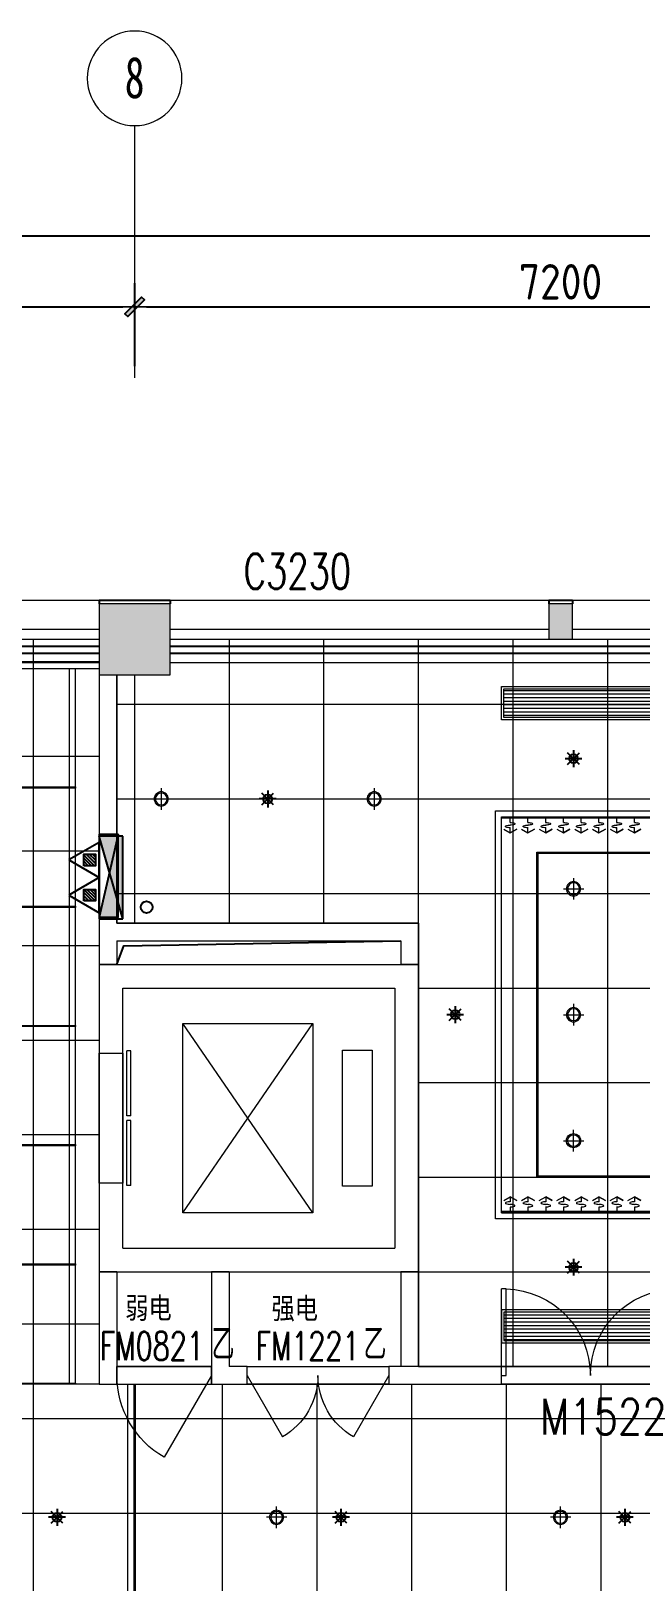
# Model space of a CAD drawing. Header units: millimetres. Extents: x 33621 to 401573, y -91663 to 133135.
# Drawn here: x 217581 to 222737, y -50974 to -37866 of the extents above; entities that cross this region are included whole.
import ezdxf
from ezdxf.enums import TextEntityAlignment as Align

# ---------------------------------------------------------------- set-up
doc = ezdxf.new("R2010")
doc.units = ezdxf.units.MM
doc.header["$LTSCALE"] = 10
doc.linetypes.add('DASHDOT2', pattern=[0.5, 0.25, -0.125, 0, -0.125])
doc.linetypes.add('DOTE', pattern=[2.42, 2, -0.2, 0.02, -0.2])
doc.layers.get('0').update_dxf_attribs({"color": 253})
doc.layers.get('Defpoints').update_dxf_attribs({"color": 250})
for name, color, linetype in [('3', 253, 'Continuous'), ('Dim【尺寸标注】', 253, 'Continuous'), ('EQUIP_喷头', 253, 'Continuous'), ('EQUIP_灭火器', 253, 'Continuous'), ('PUB_DIM', 253, 'Continuous'), ('SURFACE', 253, 'Continuous'), ('VPIPE-消防', 253, 'Continuous'), ('w-消火栓', 253, 'Continuous'), ('WINDOW_TEXT', 253, 'Continuous')]:
    doc.layers.add(name, color=color, linetype=linetype)
for name, color, linetype, lineweight in [('AXIS【轴号】', 253, 'Continuous', 0), ('COLUMN', 253, 'Continuous', 0), ('DOOR【门】', 253, 'Continuous', 0), ('DS-4BS-FINISH【墙完成线】', 253, 'Continuous', 0), ('FC-FLOOR【地材分格】', 253, 'Continuous', 0), ('PUB_HATCH', 253, 'Continuous', 0), ('RC-FCU【空调设备】', 253, 'Continuous', 0), ('RC-FIN【天花轮廓线】', 253, 'Continuous', 0), ('RC-LIGHT【天花灯具】', 253, 'Continuous', 0), ('RC-LIGHT【灯带】', 253, 'DASHDOT2', 0), ('RC-Modelling【天花造型】', 253, 'Continuous', 0), ('RC-STR【天花细线】', 253, 'Continuous', 0), ('RC-Text【天花文字】', 253, 'Continuous', 0), ('STAIR', 253, 'Continuous', 0), ('TXT【平面空间文字】', 253, 'Continuous', 0), ('WALL', 253, 'Continuous', 0), ('Wall【墙体】', 253, 'Continuous', 0), ('WINDOW', 253, 'Continuous', 0)]:
    doc.layers.add(name, color=color, linetype=linetype, lineweight=lineweight)
doc.styles.add('_TCH_WINDOW', font='SIMPLEX', dxfattribs={"bigfont": 'GBCBIG'})
doc.styles.add('CCD_DIM', font='ARCHS.SHX')
doc.styles.add('XZC', font='SIMPLEX.SHX', dxfattribs={"width": 0.7, "bigfont": 'hztxt.shx'})
doc.styles.add('宋体', font='', dxfattribs={"width": 0.7})
doc.styles.add('文字', font='')
doc.styles.get('宋体').set_extended_font_data('SimSun')
doc.styles.get('文字').set_extended_font_data('SimSun')
doc.linetypes.add('LED_LINE', pattern='A,12.7,-5.08,["LED",XZC,S=2.54,R=0,X=-2.54,Y=-1.27],-6.35', length=24.13)
doc.dimstyles.new('ZL_1：100', dxfattribs={"dimtxt": 3, "dimasz": 1, "dimexe": 2, "dimexo": 2, "dimgap": 0.6, "dimtad": 1, "dimdec": 0, "dimrnd": 5, "dimdsep": 46, "dimtxsty": 'CCD_DIM', "dimblk": 'WS-cj', "dimblk1": 'WS-cj', "dimblk2": 'WS-cj', "dimcen": 1, "dimclrd": 44, "dimclre": 44, "dimclrt": 2, "dimadec": 0, "dimazin": 2, "dimtfac": 1, "dimtdec": 0, "dimtix": 1, "dimtmove": 2, "dimatfit": 3, "dimldrblk": 'hl_arrow2', "dimfxl": 5, "dimfxlon": 1, "dimarcsym": 0})
pattern_1 = [(360, (-5703957.705, -1241372.92), (7e-15, 30), [])]

# ---------------------------------------------------------------- blocks, each defined once
blk = doc.blocks.new('$QC001_5')
blk.add_line((-325, 200), (325, 0))
blk.add_lwpolyline([(325, 0), (325, 200), (-325, 200), (-325, 0)], close=True)
blk.add_solid([(-325, 200), (325, 200), (-325, 200), (325, 0)])
at = {"flags": 1}
for tag in ['UNIT', 'WHAT', 'SPEC']:
    blk.add_attdef(tag, (0, 0), '', height=0.001, dxfattribs=at)
blk = doc.blocks.new('$TCHSYS$LDOR22D')
for p, q in [((-0.517, 0.833), (-0.017, 0.833)), ((-0.517, 0.833), (-0.517, 0.667)), ((-0.017, 0.833), (-0.017, 0.667)), ((0.017, 0.833), (0.017, 0.667)), ((0.017, 0.833), (0.517, 0.833)), ((0.517, 0.833), (0.517, 0.667)), ((-0.517, 0.667), (-0.017, 0.667)), ((0.017, 0.667), (0.517, 0.667)), ((-0.5, 0.5), (0.5, 0.5))]:
    blk.add_line(p, q)
blk = doc.blocks.new('$WINLIB2D$00000004')
for p, q in [((-0.5, 0.5), (0.5, 0.5)), ((-0.5, 0.5), (-0.5, -0.5)), ((0.5, -0.5), (0.5, 0.5)), ((-0.5, 0.2406), (0.5, 0.2406)), ((-0.5, -0.5), (0.5, -0.5))]:
    blk.add_line(p, q)
blk = doc.blocks.new('$DorLib2D$00000214')
at = {"color": 0}
blk.add_line((0.5, 0), (0, 0.866), dxfattribs=at)
blk.add_arc((0.5, 0), 1, 120, 180, dxfattribs=at)
blk = doc.blocks.new('$DorLib2D$00000215')
at = {"color": 0}
for p, q in [((-0.5, 0), (-0.25, 0.433)), ((0.5, 0), (0.25, 0.433))]:
    blk.add_line(p, q, dxfattribs=at)
for centre, start, end in [((-0.5, 0), 0, 60), ((0.5, 0), 120, 180)]:
    blk.add_arc(centre, 0.5, start, end, dxfattribs=at)
blk = doc.blocks.new('$DorLib2D$00000002')
for p, q in [((-0.5, 0), (-0.5, 0.4875)), ((-0.475, 0.4875), (-0.5, 0.4875)), ((-0.475, 0), (-0.475, 0.4875)), ((0.475, 0), (0.475, 0.4875)), ((0.475, 0.4875), (0.5, 0.4875)), ((0.5, 0), (0.5, 0.4875)), ((-0.5, 0), (-0.475, 0)), ((0.5, 0), (0.475, 0))]:
    blk.add_line(p, q)
at = {"lineweight": 13}
for centre, start, end in [((-0.4875, 0), 0, 88.53072), ((0.4875, 0), 91.46928, 180)]:
    blk.add_arc(centre, 0.4875, start, end, dxfattribs=at)
blk = doc.blocks.new('*U288')
for p, q in [((0, -12), (0, 0)), ((0, 0), (10500, 0)), ((10500, -12), (0, -12)), ((20, -105), (75, -136)), ((75, -49), (75, -12)), ((75, -136), (75, -93)), ((130, -105), (75, -136)), ((75, -136), (130, -105)), ((170, -105), (225, -136)), ((225, -49), (225, -12)), ((225, -136), (225, -93)), ((280, -105), (225, -136)), ((225, -136), (280, -105)), ((320, -105), (375, -136)), ((375, -49), (375, -12)), ((375, -136), (375, -93)), ((430, -105), (375, -136)), ((375, -136), (430, -105)), ((470, -105), (525, -136)), ((525, -49), (525, -12)), ((525, -136), (525, -93)), ((580, -105), (525, -136)), ((525, -136), (580, -105)), ((620, -105), (675, -136)), ((675, -49), (675, -12)), ((675, -136), (675, -93)), ((730, -105), (675, -136)), ((675, -136), (730, -105)), ((770, -105), (825, -136)), ((825, -49), (825, -12)), ((825, -136), (825, -93)), ((880, -105), (825, -136)), ((825, -136), (880, -105)), ((920, -105), (975, -136)), ((975, -49), (975, -12)), ((975, -136), (975, -93)), ((1030, -105), (975, -136)), ((975, -136), (1030, -105)), ((1070, -105), (1125, -136)), ((1125, -49), (1125, -12)), ((1125, -136), (1125, -93)), ((1180, -105), (1125, -136)), ((1125, -136), (1180, -105))]:
    blk.add_line(p, q)
at = {"extrusion": (0, 0, -1)}
for centre, major_axis, start_param, end_param in [((40, -82), (3.69, -3.69), 1.137309, 3.57508), ((73, -171), (-70.4, -70.4), 2.004284, 2.381239), ((73, 6), (70.4, -70.4), 0.760354, 1.137309), ((77, -149), (-70.4, -70.4), 2.33115, 2.708105), ((77, 28), (70.4, -70.4), 0.433488, 0.810442), ((110, -60), (3.69, -3.69), 4.278901, 6.716673), ((190, -82), (3.69, -3.69), 1.137309, 3.57508), ((223, -171), (-70.4, -70.4), 2.004284, 2.381239), ((223, 6), (70.4, -70.4), 0.760354, 1.137309), ((227, -149), (-70.4, -70.4), 2.33115, 2.708105), ((227, 28), (70.4, -70.4), 0.433488, 0.810442), ((260, -60), (3.69, -3.69), 4.278901, 6.716673), ((340, -82), (3.69, -3.69), 1.137309, 3.57508), ((373, -171), (-70.4, -70.4), 2.004284, 2.381239), ((373, 6), (70.4, -70.4), 0.760354, 1.137309), ((377, -149), (-70.4, -70.4), 2.33115, 2.708105), ((377, 28), (70.4, -70.4), 0.433488, 0.810442), ((410, -60), (3.69, -3.69), 4.278901, 6.716673), ((490, -82), (3.69, -3.69), 1.137309, 3.57508), ((523, -171), (-70.4, -70.4), 2.004284, 2.381239), ((523, 6), (70.4, -70.4), 0.760354, 1.137309), ((527, -149), (-70.4, -70.4), 2.33115, 2.708105), ((527, 28), (70.4, -70.4), 0.433488, 0.810442), ((560, -60), (3.69, -3.69), 4.278901, 6.716673), ((640, -82), (3.69, -3.69), 1.137309, 3.57508), ((673, -171), (-70.4, -70.4), 2.004284, 2.381239), ((673, 6), (70.4, -70.4), 0.760354, 1.137309), ((677, -149), (-70.4, -70.4), 2.33115, 2.708105), ((677, 28), (70.4, -70.4), 0.433488, 0.810442), ((710, -60), (3.69, -3.69), 4.278901, 6.716673), ((790, -82), (3.69, -3.69), 1.137309, 3.57508), ((823, -171), (-70.4, -70.4), 2.004284, 2.381239), ((823, 6), (70.4, -70.4), 0.760354, 1.137309), ((827, -149), (-70.4, -70.4), 2.33115, 2.708105), ((827, 28), (70.4, -70.4), 0.433488, 0.810442), ((860, -60), (3.69, -3.69), 4.278901, 6.716673), ((940, -82), (3.69, -3.69), 1.137309, 3.57508), ((973, -171), (-70.4, -70.4), 2.004284, 2.381239), ((973, 6), (70.4, -70.4), 0.760354, 1.137309), ((977, -149), (-70.4, -70.4), 2.33115, 2.708105), ((977, 28), (70.4, -70.4), 0.433488, 0.810442), ((1010, -60), (3.69, -3.69), 4.278901, 6.716673), ((1090, -82), (3.69, -3.69), 1.137309, 3.57508), ((1123, -171), (-70.4, -70.4), 2.004284, 2.381239), ((1123, 6), (70.4, -70.4), 0.760354, 1.137309), ((1127, -149), (-70.4, -70.4), 2.33115, 2.708105), ((1127, 28), (70.4, -70.4), 0.433488, 0.810442), ((1160, -60), (3.69, -3.69), 4.278901, 6.716673)]:
    blk.add_ellipse(centre, major_axis=major_axis, ratio=1, start_param=start_param, end_param=end_param, dxfattribs=at)
blk = doc.blocks.new('圆形筒灯')
at = {"color": 251, "linetype": 'DOTE', "ltscale": 43.504693}
blk.add_line((0, 91), (0, -91), dxfattribs=at)
at = {"color": 251, "linetype": 'DOTE', "ltscale": 41.297046}
blk.add_line((86, 0), (-86, 0), dxfattribs=at)
blk.add_ellipse((0, 0), major_axis=(-42.4, 42.4), ratio=1, start_param=2.355868237233172, end_param=8.639053544412757)
at = {"color": 251}
blk.add_ellipse((0, 0), major_axis=(35.4, 35.4), ratio=1, start_param=5.49871431692557, end_param=11.78189962410516, dxfattribs=at)
blk = doc.blocks.new('*U287')
for p, q in [((0, -12), (0, 0)), ((0, 0), (10500, 0)), ((10500, -12), (0, -12)), ((20, -105), (75, -136)), ((75, -49), (75, -12)), ((75, -136), (75, -93)), ((130, -105), (75, -136)), ((75, -136), (130, -105)), ((170, -105), (225, -136)), ((225, -49), (225, -12)), ((225, -136), (225, -93)), ((280, -105), (225, -136)), ((225, -136), (280, -105)), ((320, -105), (375, -136)), ((375, -49), (375, -12)), ((375, -136), (375, -93)), ((430, -105), (375, -136)), ((375, -136), (430, -105)), ((470, -105), (525, -136)), ((525, -49), (525, -12)), ((525, -136), (525, -93)), ((580, -105), (525, -136)), ((525, -136), (580, -105)), ((620, -105), (675, -136)), ((675, -49), (675, -12)), ((675, -136), (675, -93)), ((730, -105), (675, -136)), ((675, -136), (730, -105)), ((770, -105), (825, -136)), ((825, -49), (825, -12)), ((825, -136), (825, -93)), ((880, -105), (825, -136)), ((825, -136), (880, -105)), ((920, -105), (975, -136)), ((975, -49), (975, -12)), ((975, -136), (975, -93)), ((1030, -105), (975, -136)), ((975, -136), (1030, -105)), ((1070, -105), (1125, -136)), ((1125, -49), (1125, -12)), ((1125, -136), (1125, -93)), ((1180, -105), (1125, -136)), ((1125, -136), (1180, -105))]:
    blk.add_line(p, q)
at = {"extrusion": (0, 0, -1)}
for centre, major_axis, start_param, end_param in [((40, -82), (3.69, -3.69), 1.137309, 3.57508), ((73, -171), (-70.4, -70.4), 2.004284, 2.381239), ((73, 6), (70.4, -70.4), 0.760354, 1.137309), ((77, -149), (-70.4, -70.4), 2.33115, 2.708105), ((77, 28), (70.4, -70.4), 0.433488, 0.810442), ((110, -60), (3.69, -3.69), 4.278901, 6.716673), ((190, -82), (3.69, -3.69), 1.137309, 3.57508), ((223, -171), (-70.4, -70.4), 2.004284, 2.381239), ((223, 6), (70.4, -70.4), 0.760354, 1.137309), ((227, -149), (-70.4, -70.4), 2.33115, 2.708105), ((227, 28), (70.4, -70.4), 0.433488, 0.810442), ((260, -60), (3.69, -3.69), 4.278901, 6.716673), ((340, -82), (3.69, -3.69), 1.137309, 3.57508), ((373, -171), (-70.4, -70.4), 2.004284, 2.381239), ((373, 6), (70.4, -70.4), 0.760354, 1.137309), ((377, -149), (-70.4, -70.4), 2.33115, 2.708105), ((377, 28), (70.4, -70.4), 0.433488, 0.810442), ((410, -60), (3.69, -3.69), 4.278901, 6.716673), ((490, -82), (3.69, -3.69), 1.137309, 3.57508), ((523, -171), (-70.4, -70.4), 2.004284, 2.381239), ((523, 6), (70.4, -70.4), 0.760354, 1.137309), ((527, -149), (-70.4, -70.4), 2.33115, 2.708105), ((527, 28), (70.4, -70.4), 0.433488, 0.810442), ((560, -60), (3.69, -3.69), 4.278901, 6.716673), ((640, -82), (3.69, -3.69), 1.137309, 3.57508), ((673, -171), (-70.4, -70.4), 2.004284, 2.381239), ((673, 6), (70.4, -70.4), 0.760354, 1.137309), ((677, -149), (-70.4, -70.4), 2.33115, 2.708105), ((677, 28), (70.4, -70.4), 0.433488, 0.810442), ((710, -60), (3.69, -3.69), 4.278901, 6.716673), ((790, -82), (3.69, -3.69), 1.137309, 3.57508), ((823, -171), (-70.4, -70.4), 2.004284, 2.381239), ((823, 6), (70.4, -70.4), 0.760354, 1.137309), ((827, -149), (-70.4, -70.4), 2.33115, 2.708105), ((827, 28), (70.4, -70.4), 0.433488, 0.810442), ((860, -60), (3.69, -3.69), 4.278901, 6.716673), ((940, -82), (3.69, -3.69), 1.137309, 3.57508), ((973, -171), (-70.4, -70.4), 2.004284, 2.381239), ((973, 6), (70.4, -70.4), 0.760354, 1.137309), ((977, -149), (-70.4, -70.4), 2.33115, 2.708105), ((977, 28), (70.4, -70.4), 0.433488, 0.810442), ((1010, -60), (3.69, -3.69), 4.278901, 6.716673), ((1090, -82), (3.69, -3.69), 1.137309, 3.57508), ((1123, -171), (-70.4, -70.4), 2.004284, 2.381239), ((1123, 6), (70.4, -70.4), 0.760354, 1.137309), ((1127, -149), (-70.4, -70.4), 2.33115, 2.708105), ((1127, 28), (70.4, -70.4), 0.433488, 0.810442), ((1160, -60), (3.69, -3.69), 4.278901, 6.716673)]:
    blk.add_ellipse(centre, major_axis=major_axis, ratio=1, start_param=start_param, end_param=end_param, dxfattribs=at)
blk = doc.blocks.new('hl_Axis-A1')
at = {"color": 150, "ltscale": 2}
blk.add_line((21.33, 0), (0, 0), dxfattribs=at)
at = {"color": 150}
blk.add_circle((25.33, 0), 4, dxfattribs=at)
at = {"color": 50, "style": '宋体', "width": 0.7}
blk.add_attdef('轴号', text='', height=3.5, dxfattribs=at).set_placement((25.33, 0), align=Align.MIDDLE_CENTER)
blk = doc.blocks.new('WS-cj')
blk.add_hatch(color=2).paths.add_polyline_path([(0.59, 0.82), (-0.82, -0.59), (-0.59, -0.82), (0.82, 0.59)])
at = {"color": 2, "linetype": 'ByBlock', "lineweight": 0}
for p, q in [((-1.1, 0), (0, 0)), ((0, 0), (1.1, 0))]:
    blk.add_line(p, q, dxfattribs=at)
at = {"color": 2}
blk.add_lwpolyline([(0.59, 0.82), (-0.82, -0.59), (-0.59, -0.82), (0.82, 0.59)], close=True, dxfattribs=at)
blk = doc.blocks.new('*D266')
at = {"layer": 'Defpoints', "color": 0, "transparency": 16777216}
for p in [(5938, 2411), (-1262, 1811), (5938, 1811)]:
    blk.add_point(p, dxfattribs=at)
at = {"layer": 'Dim【尺寸标注】', "color": 44, "lineweight": -2, "transparency": 16777216}
for p, q in [((-1262, 1911), (-1262, 2611)), ((5938, 1911), (5938, 2611)), ((-1162, 2411), (5838, 2411))]:
    blk.add_line(p, q, dxfattribs=at)
at = {"layer": 'Dim【尺寸标注】', "color": 44, "lineweight": -2, "transparency": 16777216, "xscale": 100, "yscale": 100, "zscale": 100, "rotation": 180}
blk.add_blockref('WS-cj', (-1262, 2411), dxfattribs=at)
at = {"layer": 'Dim【尺寸标注】', "color": 44, "lineweight": -2, "transparency": 16777216, "xscale": 100, "yscale": 100, "zscale": 100}
blk.add_blockref('WS-cj', (5938, 2411), dxfattribs=at)
at = {"layer": 'Dim【尺寸标注】', "color": 2, "transparency": 16777216, "insert": (2338, 2623), "char_height": 300, "attachment_point": 5, "style": 'CCD_DIM'}
blk.add_mtext('7200', dxfattribs=at)
blk = doc.blocks.new('hl_arrow2')
at = {"color": 2}
blk.add_line((0, 0), (-1, 0), dxfattribs=at)
blk.add_lwpolyline([(0, 0), (-1, -1), (-1, -1), (0, 0), (-1, 1), (-1, 1)], close=True, dxfattribs=at)
blk = doc.blocks.new('*D267')
at = {"layer": 'Defpoints', "color": 0, "transparency": 16777216}
for p in [(13138, 2411), (5938, 1811), (13138, 1811)]:
    blk.add_point(p, dxfattribs=at)
at = {"layer": 'Dim【尺寸标注】', "color": 44, "lineweight": -2, "transparency": 16777216}
for p, q in [((5938, 1911), (5938, 2611)), ((13138, 1911), (13138, 2611)), ((6038, 2411), (13038, 2411))]:
    blk.add_line(p, q, dxfattribs=at)
at = {"layer": 'Dim【尺寸标注】', "color": 44, "lineweight": -2, "transparency": 16777216, "xscale": 100, "yscale": 100, "zscale": 100, "rotation": 180}
blk.add_blockref('WS-cj', (5938, 2411), dxfattribs=at)
at = {"layer": 'Dim【尺寸标注】', "color": 44, "lineweight": -2, "transparency": 16777216, "xscale": 100, "yscale": 100, "zscale": 100}
blk.add_blockref('WS-cj', (13138, 2411), dxfattribs=at)
at = {"layer": 'Dim【尺寸标注】', "color": 2, "transparency": 16777216, "insert": (9538, 2623), "char_height": 300, "attachment_point": 5, "style": 'CCD_DIM'}
blk.add_mtext('7200', dxfattribs=at)
blk = doc.blocks.new('*D273')
at = {"layer": 'Defpoints', "color": 0, "transparency": 16777216}
for p in [(49138, 3011), (-44462, 1811), (49138, 1811)]:
    blk.add_point(p, dxfattribs=at)
at = {"layer": 'Dim【尺寸标注】', "color": 44, "lineweight": -2, "transparency": 16777216}
for p, q in [((-44462, 2511), (-44462, 3211)), ((49138, 2511), (49138, 3211)), ((-44362, 3011), (49038, 3011))]:
    blk.add_line(p, q, dxfattribs=at)
at = {"layer": 'Dim【尺寸标注】', "color": 44, "lineweight": -2, "transparency": 16777216, "xscale": 100, "yscale": 100, "zscale": 100, "rotation": 180}
blk.add_blockref('WS-cj', (-44462, 3011), dxfattribs=at)
at = {"layer": 'Dim【尺寸标注】', "color": 44, "lineweight": -2, "transparency": 16777216, "xscale": 100, "yscale": 100, "zscale": 100}
blk.add_blockref('WS-cj', (49138, 3011), dxfattribs=at)
at = {"layer": 'Dim【尺寸标注】', "color": 2, "transparency": 16777216, "insert": (2338, 3217), "char_height": 300, "attachment_point": 5, "style": 'CCD_DIM'}
blk.add_mtext('93600', dxfattribs=at)
blk = doc.blocks.new('$TwtSys$00000125')
at = {"color": 9}
for p, q in [((0.57, 0), (-0.57, 0)), ((0.4, -0.4), (-0.4, 0.4)), ((-0.4, -0.4), (0.4, 0.4)), ((0, 0.57), (0, -0.57))]:
    blk.add_line(p, q, dxfattribs=at)
at = {"color": 8}
blk.add_circle((0, 0), 0.3, dxfattribs=at)
blk = doc.blocks.new('ZL_10267726')
at = {"layer": 'RC-LIGHT【天花灯具】'}
h = blk.add_hatch(dxfattribs=at)
h.set_pattern_fill('_USER', color=8, scale=50, angle=90, double=1, pattern_type=0)
h.set_pattern_definition([(90, (25, -500), (-50, 3e-15), []), (180, (25, -500), (-6e-15, -50), [])])
h.paths.add_polyline_path([(-25, 0), (-25, -500), (25, -500), (25, 0)])
at = {"layer": 'RC-LIGHT【天花灯具】', "color": 2}
blk.add_lwpolyline([(-25, -500), (-25, 0), (25, 0), (25, -500)], close=True, dxfattribs=at)
at = {"layer": 'RC-LIGHT【天花灯具】', "color": 1, "lineweight": -3}
for centre in [(0, -27), (0, -77), (0, -127), (0, -177), (0, -227), (0, -277), (0, -327), (0, -377), (0, -427), (0, -477)]:
    blk.add_circle(centre, 10, dxfattribs=at)
blk = doc.blocks.new('ZL_0603185999')
at = {"layer": 'RC-FIN【天花轮廓线】'}
for p, q in [((1613, 0), (-1613, 0)), ((1613, -50), (-1613, -50))]:
    blk.add_line(p, q, dxfattribs=at)
blk.add_lwpolyline([(1613, -6100), (1413, -6100), (1413, -50)], dxfattribs=at)
at = {"layer": 'RC-LIGHT【灯带】', "linetype": 'LED_LINE', "ltscale": 0.015}
blk.add_lwpolyline([(1363, -6100), (1363, -50)], dxfattribs=at)
at = {"layer": 'RC-STR【天花细线】'}
for points in [[(-933, -6100), (-1013, -6100), (-1013, -50), (-933, -50)], [(1413, -1058), (-933, -1058), (-933, -1048), (1413, -1048)], [(1413, -2067), (-933, -2067), (-933, -2057), (1413, -2057)], [(1413, -3075), (-933, -3075), (-933, -3065), (1413, -3065)], [(1413, -4083), (-933, -4083), (-933, -4073), (1413, -4073)], [(1413, -5092), (-933, -5092), (-933, -5082), (1413, -5082)], [(1413, -6100), (-1613, -6100), (-1613, -6090), (1413, -6090)]]:
    blk.add_lwpolyline(points, close=True, dxfattribs=at)
at = {"layer": 'RC-LIGHT【天花灯具】', "lineweight": -3, "xscale": 0.8, "yscale": 0.8, "zscale": 0.8, "rotation": 180}
for p in [(-973, -887), (-973, -2087), (-973, -3287), (-973, -4487), (-973, -5687)]:
    blk.add_blockref('ZL_10267726', p, dxfattribs=at)
at = {"layer": 'RC-LIGHT【天花灯具】', "xscale": -1, "rotation": 180}
for p in [(215, -549), (215, -1558), (215, -2566), (215, -3574), (215, -4583), (215, -5591)]:
    blk.add_blockref('圆形筒灯', p, dxfattribs=at)
blk = doc.blocks.new('$TwtSys$00000546')
h = blk.add_hatch()
h.set_pattern_fill('ANSI31', color=256, scale=200, style=0)
h.set_pattern_definition([(45, (-38543.802, -6670.83), (-17.67767, 17.67767), [])])
h.paths.add_polyline_path([(-65, 174), (65, 174), (65, 44), (-65, 44)])
for points in [[(0, 344), (-198, 0), (198, 0)], [(-65, 174), (65, 174), (65, 44), (-65, 44)]]:
    blk.add_lwpolyline(points, close=True)
blk = doc.blocks.new('海龍01167840')
at = {"color": 1}
for p, q in [((100, 0), (-100, 0)), ((100, -700), (-100, 0)), ((-100, 0), (-100, -700)), ((100, -700), (100, 0)), ((-100, -700), (100, -700))]:
    blk.add_line(p, q, dxfattribs=at)
blk.add_solid([(100, 0), (-100, 0), (100, -700)], dxfattribs=at)
blk = doc.blocks.new('ZL_061117299')
at = {"layer": 'AXIS【轴号】'}
ref = blk.add_blockref('hl_Axis-A1', (5937.7, 1810.8), dxfattribs=dict(at, xscale=-100, yscale=100, zscale=100, rotation=270))
ref.add_attrib('轴号', '8', dxfattribs={"layer": '0', "color": 2, "height": 350, "style": '宋体', "width": 0.7}).set_placement((5937.7, 4351.9), align=Align.MIDDLE_CENTER)
at = {"layer": 'Dim【尺寸标注】'}
for p1, p2, distance, picture, middle in [((-44462.3, 1810.8), (49137.7, 1810.8), 1200, '*D273', (2337.7, 3217)), ((-1262.3, 1810.8), (5937.7, 1810.8), 600, '*D266', (2337.7, 2623.3)), ((5937.7, 1810.8), (13137.7, 1810.8), 600, '*D267', (9537.7, 2623.3))]:
    dim = blk.add_aligned_dim(p1=p1, p2=p2, distance=distance, dimstyle='ZL_1：100', dxfattribs=at)
    dim.commit()
    dim.dimension.update_dxf_attribs({"geometry": picture, "text_midpoint": middle})

msp = doc.modelspace()

# ---------------------------------------------------------------- hatches: boundary and pattern name
at = {"layer": 'FC-FLOOR【地材分格】'}
h = msp.add_hatch(dxfattribs=at)
h.set_pattern_fill('_USER', color=256, scale=800, double=1, pattern_type=0)
h.set_pattern_definition([(0, (0, 0), (0, 800), []), (90, (0, 0), (-800, 5e-14), [])])
h.paths.add_polyline_path([(214931.7, -43010.6), (218156.7, -43010.6), (218156.7, -49310.6), (232781.7, -49310.6), (232781.7, -51076.7), (232556.7, -51076.7), (232556.7, -51569.3), (225956.7, -51569.3), (225956.7, -51110.6), (225356.7, -51110.6), (225356.7, -51569.3), (218756.7, -51560.6), (218756.7, -51110.6), (218156.7, -51110.6), (218156.7, -51560.6), (211556.7, -51560.6), (211556.7, -51110.6), (210956.7, -51110.6), (210956.7, -51560.6), (204356.7, -51560.6), (204356.7, -51110.6), (203756.7, -51110.6), (203756.7, -51560.6), (197156.7, -51560.6), (197156.7, -51110.6), (196556.7, -51110.6), (196556.7, -51560.6), (189956.7, -51560.6), (189956.7, -51110.6), (189356.7, -51110.6), (189356.7, -51560.6), (182756.7, -51560.6), (182756.7, -51110.6), (182156.7, -51110.6), (182156.7, -51560.6), (175556.7, -51560.6), (175556.7, -51110.6), (174956.7, -51110.6), (174956.7, -51560.6), (168356.7, -51560.6), (168356.7, -49340.6), (168356.7, -49310.6), (186131.2, -49310.6), (186131.2, -43010.6), (189356.7, -43010.6), (189356.7, -49310.6), (214931.7, -49310.6), (214931.7, -43310.6)])
h = msp.add_hatch(dxfattribs=at)
h.set_pattern_fill('_USER', color=256, scale=800, double=1, pattern_type=0)
h.set_pattern_definition([(0, (220856.7, -45960.56), (0, 800), []), (90, (220856.7, -45960.56), (-800, 5e-14), [])])
h.paths.add_polyline_path([(218756.7, -43010.6), (225356.7, -43010.6), (225356.7, -43310.6), (225956.7, -43310.6), (225956.7, -43010.6), (232556.7, -43010.6), (232556.7, -43344.4), (232781.7, -43344.4), (232781.7, -49160.6), (220856.7, -49160.6), (220856.7, -45410.6), (218306.7, -45410.6), (218306.7, -43310.6), (218756.7, -43310.6)])
at = {"layer": 'PUB_HATCH'}
for points in [[(218156.7, -43310.6), (218756.7, -43310.6), (218756.7, -42710.6), (218156.7, -42710.6)], [(221956.7, -43010.6), (222156.7, -43010.6), (222156.7, -42710.6), (221956.7, -42710.6)]]:
    msp.add_hatch(color=256, dxfattribs=at).paths.add_polyline_path(points)
at = {"layer": 'RC-FCU【空调设备】'}
h = msp.add_hatch(dxfattribs=at)
h.set_pattern_fill('_USER', color=8, scale=30, angle=360, pattern_type=0)
h.set_pattern_definition(pattern_1)
h.paths.add_polyline_path([(232061.7, -43670.6), (232061.7, -43430.6), (221576.7, -43430.6), (221576.7, -43670.6)])
h = msp.add_hatch(dxfattribs=at)
h.set_pattern_fill('_USER', color=8, scale=30, angle=360, pattern_type=0)
h.set_pattern_definition(pattern_1)
h.paths.add_polyline_path([(232061.7, -48700.6), (232061.7, -48940.6), (221576.7, -48940.6), (221576.7, -48700.6)])

# ---------------------------------------------------------------- linework, layer by layer
at = {"layer": '3'}
for p, q in [((218156.7, -43070.6), (214931.7, -43070.6)), ((225356.7, -43070.6), (218756.7, -43070.6)), ((218156.7, -43130.6), (214931.7, -43130.6)), ((225356.7, -43130.6), (218756.7, -43130.6))]:
    msp.add_line(p, q, dxfattribs=at)
msp.add_lwpolyline([(218306.7, -45760.6), (218365.8, -45603.1), (220706.7, -45560.6)], dxfattribs=at)
at = {"layer": 'COLUMN'}
for p, q in [((218756.7, -42710.6), (218156.7, -42710.6)), ((218156.7, -43010.6), (218156.7, -43310.6)), ((218756.7, -43310.6), (218756.7, -43010.6)), ((218156.7, -43310.6), (218756.7, -43310.6))]:
    msp.add_line(p, q, dxfattribs=at)
at = {"layer": 'DOOR【门】'}
for p, q in [((218306.7, -49160.6), (219106.7, -49160.6)), ((219406.7, -49160.6), (220606.7, -49160.6)), ((218306.7, -49310.6), (219106.7, -49310.6)), ((219406.7, -49310.6), (220606.7, -49310.6))]:
    msp.add_line(p, q, dxfattribs=at)
at = {"layer": 'DS-4BS-FINISH【墙完成线】'}
for points in [[(215156.7, -43010.6), (218156.7, -43010.6), (218156.7, -49310.6), (232781.7, -49310.6), (232781.7, -51076.7), (232556.7, -51076.7), (232556.7, -51569.3), (225956.7, -51569.3), (225956.7, -51110.6), (225356.7, -51110.6), (225356.7, -51569.3), (218756.7, -51560.6), (218756.7, -51110.6), (218156.7, -51110.6), (218156.7, -51560.6), (211556.7, -51560.6)], [(218756.7, -43010.6), (225356.7, -43010.6), (225356.7, -43310.6), (225956.7, -43310.6), (225956.7, -43010.6), (232556.7, -43010.6), (232556.7, -43344.4), (232781.7, -43344.4), (232781.7, -49160.6), (220856.7, -49160.6), (220856.7, -45410.6), (218306.7, -45410.6), (218306.7, -43310.6), (218756.7, -43310.6), (218756.7, -43010.6)]]:
    msp.add_lwpolyline(points, dxfattribs=at)
at = {"layer": 'RC-FCU【空调设备】'}
for points in [[(221556.7, -43690.6), (221556.7, -43410.6), (232081.7, -43410.6), (232081.7, -43690.6)], [(221556.7, -48680.6), (221556.7, -48960.6), (232081.7, -48960.6), (232081.7, -48680.6)]]:
    msp.add_lwpolyline(points, close=True, dxfattribs=at)
at = {"layer": 'RC-FCU【空调设备】', "color": 8}
for points in [[(221576.7, -43670.6), (221576.7, -43430.6), (232061.7, -43430.6), (232061.7, -43670.6)], [(221576.7, -48700.6), (221576.7, -48940.6), (232061.7, -48940.6), (232061.7, -48700.6)]]:
    msp.add_lwpolyline(points, close=True, dxfattribs=at)
at = {"layer": 'RC-FIN【天花轮廓线】'}
msp.add_line((232556.7, -43210.6), (218756.7, -43210.6), dxfattribs=at)
for points in [[(221556.7, -44510.6), (232081.7, -44510.6), (232081.7, -47860.6), (221556.7, -47860.6)], [(218156.7, -46510.6), (218356.7, -46510.6), (218356.7, -47610.6), (218156.7, -47610.6)], [(219106.7, -49160.6), (218306.7, -49160.6), (218306.7, -49310.6), (219106.7, -49310.6)], [(219406.7, -49160.6), (220606.7, -49160.6), (220606.7, -49310.6), (219406.7, -49310.6)], [(221559, -49160.6), (223059, -49160.6), (223059, -49310.6), (221559, -49310.6)]]:
    msp.add_lwpolyline(points, close=True, dxfattribs=at)
at = {"layer": 'RC-LIGHT【灯带】', "linetype": 'LED_LINE', "ltscale": 0.015}
msp.add_lwpolyline([(221506.7, -44460.6), (232131.7, -44460.6), (232131.7, -47910.6), (221506.7, -47910.6)], close=True, dxfattribs=at)
at = {"layer": 'RC-STR【天花细线】'}
for points in [[(221856.7, -44810.6), (231781.7, -44810.6), (231781.7, -47560.6), (221856.7, -47560.6)], [(221866.7, -44820.6), (231771.7, -44820.6), (231771.7, -47550.6), (221866.7, -47550.6)], [(218451.7, -49310.6), (218461.7, -49310.6), (218461.7, -51110.6), (218451.7, -51110.6)]]:
    msp.add_lwpolyline(points, close=True, dxfattribs=at)
at = {"layer": 'STAIR'}
for p, q in [((218864, -47860.6), (219964, -46260.6)), ((219964, -47860.6), (218864, -46260.6)), ((218864, -46260.6), (219964, -46260.6)), ((218864, -47860.6), (218864, -46260.6)), ((219964, -46260.6), (219964, -47860.6)), ((220214, -46485.6), (220464, -46485.6)), ((220214, -47635.6), (220214, -46485.6)), ((220464, -46485.6), (220464, -47635.6)), ((220464, -47635.6), (220214, -47635.6)), ((219964, -47860.6), (218864, -47860.6))]:
    msp.add_line(p, q, dxfattribs=at)
at = {"layer": 'SURFACE'}
for p, q in [((218156.7, -42680.6), (218156.7, -42710.6)), ((218156.7, -42680.6), (218456.7, -42680.6)), ((218456.7, -42680.6), (218756.7, -42680.6)), ((218756.7, -42680.6), (218756.7, -42710.6)), ((221956.7, -42680.6), (221956.7, -42710.6)), ((221956.7, -42680.6), (222156.7, -42680.6)), ((222156.7, -42680.6), (222156.7, -42710.6))]:
    msp.add_line(p, q, dxfattribs=at)
at = {"layer": 'VPIPE-消防'}
msp.add_circle((218557.9, -45275.6), 50, dxfattribs=at)
at = {"layer": 'WALL'}
for p, q in [((222156.7, -42710.6), (221956.7, -42710.6)), ((221956.7, -42710.6), (221956.7, -43010.6)), ((222156.7, -43010.6), (222156.7, -42710.6)), ((221956.7, -43010.6), (222156.7, -43010.6)), ((218156.7, -45760.6), (220856.7, -45760.6)), ((218156.7, -45760.6), (218156.7, -46510.6)), ((220856.7, -45760.6), (220856.7, -48360.6)), ((218356.7, -45960.6), (220656.7, -45960.6)), ((218356.7, -46510.6), (218356.7, -45960.6)), ((220656.7, -45960.6), (220656.7, -48160.6)), ((218156.7, -46510.6), (218356.7, -46510.6)), ((218356.7, -47610.6), (218156.7, -47610.6)), ((218156.7, -47610.6), (218156.7, -48360.6)), ((218356.7, -48160.6), (218356.7, -47610.6)), ((218356.7, -48160.6), (220656.7, -48160.6)), ((218156.7, -48360.6), (220856.7, -48360.6))]:
    msp.add_line(p, q, dxfattribs=at)
at = {"layer": 'Wall【墙体】', "color": 9}
for p, q in [((218156.7, -43310.6), (218156.7, -45485.6)), ((218306.7, -43310.6), (218306.7, -45410.6)), ((218306.7, -45410.6), (220856.7, -45410.6)), ((220856.7, -45410.6), (220856.7, -45760.6)), ((218156.7, -45485.6), (218156.7, -45760.6)), ((218306.7, -45560.6), (220706.7, -45560.6)), ((218306.7, -45560.6), (218306.7, -45760.6)), ((220706.7, -45560.6), (220706.7, -45760.6)), ((218306.7, -45760.6), (218156.7, -45760.6)), ((220856.7, -45760.6), (220706.7, -45760.6)), ((218156.7, -48360.6), (218156.7, -49310.6)), ((218306.7, -48360.6), (218156.7, -48360.6)), ((218306.7, -48360.6), (218306.7, -49160.6)), ((219106.7, -48360.6), (219106.7, -49160.6)), ((219256.7, -48360.6), (219106.7, -48360.6)), ((219256.7, -48360.6), (219256.7, -49160.6)), ((220706.7, -48360.6), (220706.7, -49160.6)), ((220856.7, -48360.6), (220706.7, -48360.6)), ((220856.7, -48360.6), (220856.7, -49160.6)), ((218306.7, -49310.6), (218306.7, -49160.6)), ((219106.7, -49160.6), (219106.7, -49310.6)), ((219406.7, -49160.6), (219256.7, -49160.6)), ((219406.7, -49310.6), (219406.7, -49160.6)), ((220706.7, -49160.6), (220606.7, -49160.6)), ((220606.7, -49160.6), (220606.7, -49310.6)), ((221559, -49160.6), (220706.7, -49160.6)), ((221559, -49310.6), (221559, -49160.6)), ((218156.7, -49310.6), (218306.7, -49310.6)), ((219106.7, -49310.6), (219181.7, -49310.6)), ((219181.7, -49310.6), (219406.7, -49310.6)), ((220606.7, -49310.6), (221559, -49310.6))]:
    msp.add_line(p, q, dxfattribs=at)

# ---------------------------------------------------------------- block references
msp.add_blockref('海龍01167840', (218257.9, -44675.6))
at = {"layer": 'DOOR【门】', "xscale": -1100, "yscale": 200, "zscale": -1100, "rotation": 270}
msp.add_blockref('$TCHSYS$LDOR22D', (218256.7, -47060.6), dxfattribs=at)
at = {"layer": 'DOOR【门】'}
ref = msp.add_blockref('$DorLib2D$00000002', (222309, -49235.6), dxfattribs=dict(at, xscale=-1500, yscale=1500, zscale=-1500))
ref.add_attrib('A', 'M1522', (221884, -49734.3), dxfattribs={"layer": 'TXT【平面空间文字】', "height": 300, "style": '_TCH_WINDOW', "width": 0.8})
for name, p, xscale, yscale, zscale in [('$DorLib2D$00000214', (218706.7, -49235.6), 800, -800, 800), ('$DorLib2D$00000215', (220006.7, -49235.6), 1200, -1200, 1200)]:
    msp.add_blockref(name, p, dxfattribs=dict(at, xscale=xscale, yscale=yscale, zscale=zscale))
at = {"layer": 'EQUIP_喷头', "xscale": 125, "yscale": 125, "zscale": 125}
for p in [(222166.7, -44020.6), (219581.7, -44360.6), (221166.7, -46185.6), (222166.7, -48320.6), (217801, -50435.6), (220201, -50435.6), (222601, -50435.6)]:
    msp.add_blockref('$TwtSys$00000125', p, dxfattribs=at)
at = {"layer": 'EQUIP_灭火器', "xscale": 0.7500000000000018, "yscale": 0.7500000000000018, "zscale": 0.7500000000000018, "rotation": 90}
for p in [(218157.9, -44876.8), (218157.9, -45174.3)]:
    msp.add_blockref('$TwtSys$00000546', p, dxfattribs=at)
at = {"layer": 'PUB_DIM'}
msp.add_blockref('ZL_061117299', (212519, -42610.6), dxfattribs=at)
at = {"layer": 'RC-FCU【空调设备】', "ltscale": 10}
msp.add_blockref('*U288', (221556.7, -44510.6), dxfattribs=at)
at = {"layer": 'RC-FCU【空调设备】', "ltscale": 10, "xscale": -1, "rotation": 180}
msp.add_blockref('*U287', (221556.7, -47860.6), dxfattribs=at)
at = {"layer": 'RC-LIGHT【天花灯具】', "xscale": -1}
for p in [(218681.7, -44360.6), (220481.7, -44360.6), (222166.7, -45120.6), (222166.7, -46185.6)]:
    msp.add_blockref('圆形筒灯', p, dxfattribs=at)
at = {"layer": 'RC-LIGHT【天花灯具】', "rotation": 180}
msp.add_blockref('圆形筒灯', (222166.7, -47250.6), dxfattribs=at)
at = {"layer": 'RC-LIGHT【天花灯具】', "xscale": -1, "rotation": 180}
for p in [(219656.7, -50435.6), (222056.7, -50435.6)]:
    msp.add_blockref('圆形筒灯', p, dxfattribs=at)
at = {"layer": 'RC-Modelling【天花造型】'}
msp.add_blockref('ZL_0603185999', (216544.2, -43210.6), dxfattribs=at)
at = {"layer": 'w-消火栓', "xscale": 1.077000000048428, "yscale": 0.8000000000465661, "rotation": 270}
msp.add_blockref('$QC001_5', (218156.7, -45010.6), dxfattribs=at)
at = {"layer": 'WINDOW'}
ref = msp.add_blockref('$WINLIB2D$00000004', (216556.7, -42845.6), dxfattribs=dict(at, xscale=3200, yscale=-330, zscale=3200))
ref.add_attrib('A', 'C3230', (216281.6, -42584.3), dxfattribs={"layer": 'WINDOW_TEXT', "height": 297.5, "style": '_TCH_WINDOW', "width": 0.705882})
ref = msp.add_blockref('$WINLIB2D$00000004', (220356.7, -42845.6), dxfattribs=dict(at, xscale=3200, yscale=-330, zscale=3200))
ref.add_attrib('A', 'C3230', (219378.3, -42584.3), dxfattribs={"layer": 'WINDOW_TEXT', "height": 297.5, "style": '_TCH_WINDOW', "width": 0.705882})
ref = msp.add_blockref('$WINLIB2D$00000004', (223756.7, -42845.6), dxfattribs=dict(at, xscale=3200, yscale=-330, zscale=3200))
ref.add_attrib('A', 'C3230', (223481.6, -42584.3), dxfattribs={"layer": 'WINDOW_TEXT', "height": 297.5, "style": '_TCH_WINDOW', "width": 0.705882})

# ---------------------------------------------------------------- texts
at = {"layer": 'DOOR【门】', "style": '_TCH_WINDOW', "width": 0.705882}
for s, p in [('FM0821', (218163.2, -49105.6)), ('FM1221', (219479.2, -49105.6))]:
    msp.add_text(s, height=238, dxfattribs=at).set_placement(p)
at = {"layer": 'DOOR【门】', "style": '_TCH_WINDOW'}
for p in [(219107.2, -49105.6), (220391.2, -49105.6)]:
    msp.add_text('乙', height=270.1, dxfattribs=at).set_placement(p)
at = {"layer": 'RC-Text【天花文字】', "style": '文字', "width": 0.8}
for s, p in [('弱电', (218377.3, -48755)), ('强电', (219613.8, -48758.6))]:
    msp.add_text(s, height=180, dxfattribs=at).set_placement(p)

doc.saveas('drawing.dxf')
